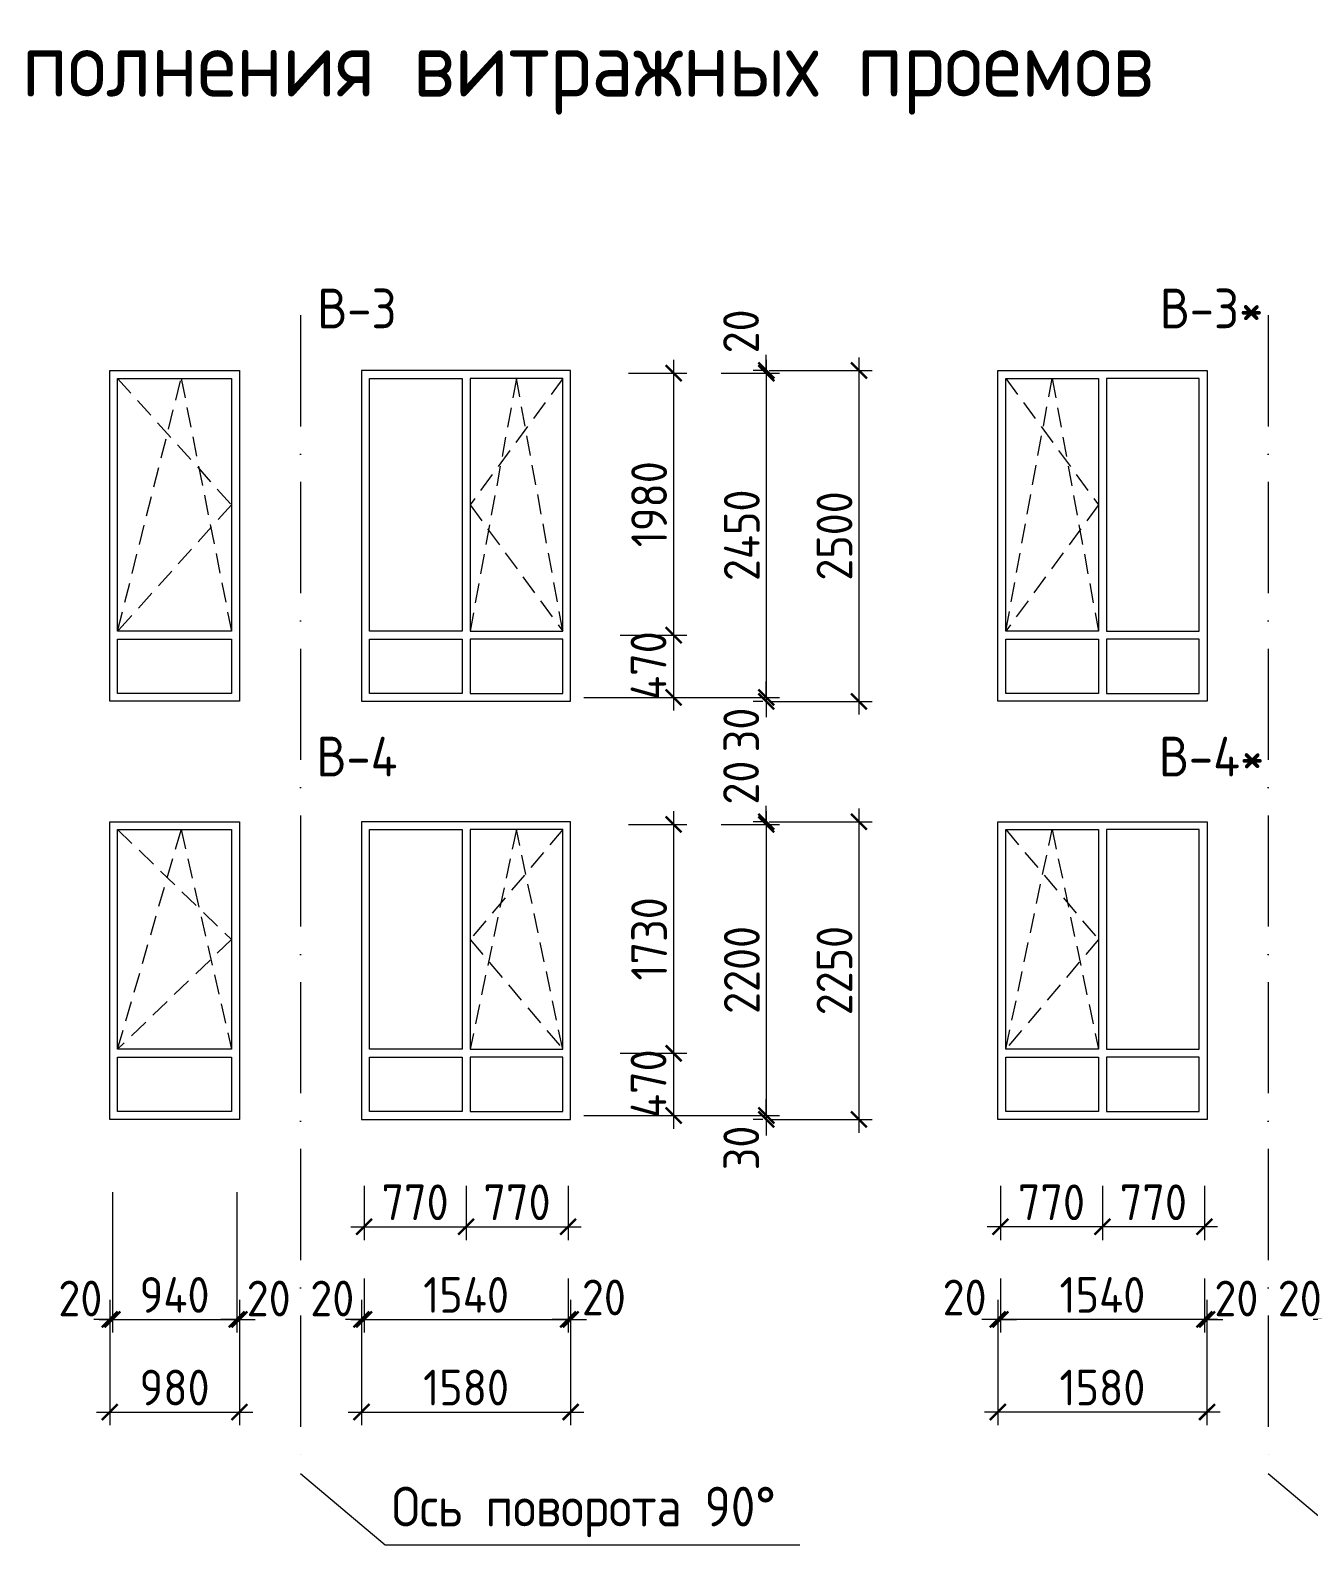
# Model space of a CAD drawing. Header units: millimetres. Extents: x 854812 to 1164625, y 589925 to 823301.
# Drawn here: x 1105611 to 1115268, y 589925 to 601371 of the extents above; entities that cross this region are included whole.
import ezdxf
from ezdxf.enums import TextEntityAlignment as Align

# ---------------------------------------------------------------- set-up
doc = ezdxf.new("R2010")
doc.units = ezdxf.units.MM
for name, pattern in [('ACAD_ISO10W100', [18, 12, -3, 0, -3]), ('JIS_08_15', [17.25, 15, -0.75, 0.75, -0.75]), ('НЕВИДИМАЯX2', [0.75, 0.5, -0.25])]:
    doc.linetypes.add(name, pattern=pattern)
doc.layers.get('Defpoints').update_dxf_attribs({"color": 40})
for name, color, linetype, lineweight in [('АР_Марка_двери', 13, 'Continuous', 9), ('окна', 132, 'Continuous', 18), ('оси', 50, 'JIS_08_15', 9), ('размеры', 215, 'Continuous', 13), ('текст', 7, 'Continuous', 13), ('УКАЗАТЕЛЬ', 6, 'Continuous', 13)]:
    doc.layers.add(name, color=color, linetype=linetype, lineweight=lineweight)
doc.styles.add('GOST 2.304', font='isocpeur.ttf', dxfattribs={"width": 0.9})
doc.dimstyles.new('1', dxfattribs={"dimscale": 100, "dimtxt": 2.7, "dimasz": 1.2, "dimexe": 1, "dimexo": 1, "dimgap": 0.5, "dimtad": 1, "dimdec": 0, "dimzin": 0, "dimdsep": 46, "dimtxsty": 'GOST 2.304', "dimblk": 'ARCHTICK', "dimcen": 0.09, "dimdle": 1, "dimclrd": 256, "dimclre": 256, "dimclrt": 7, "dimadec": 0, "dimazin": 0, "dimtfac": 1, "dimtdec": 0, "dimtmove": 1, "dimatfit": 3, "dimldrblk": 'ARCHTICK', "dimfxl": 100, "dimtolj": 1, "dimtzin": 0, "dimlwd": 5, "dimlwe": 5, "dimarcsym": 1})

# ---------------------------------------------------------------- blocks, each defined once
blk = doc.blocks.new('_ArchTick')
at = {"color": 0, "linetype": 'ByBlock', "const_width": 0.15}
blk.add_lwpolyline([(-0.5, -0.5), (0.5, 0.5)], dxfattribs=at)
blk = doc.blocks.new('*D848')
at = {"layer": 'Defpoints', "color": 0, "ltscale": 0.1}
for p in [(1110731, 598779), (1110393, 596329), (1111171, 596329)]:
    blk.add_point(p, dxfattribs=at)
at = {"layer": 'размеры', "lineweight": 5, "ltscale": 0.1}
for p, q in [((1111171, 598879), (1111171, 596229)), ((1110831, 598779), (1111271, 598779)), ((1110493, 596329), (1111271, 596329))]:
    blk.add_line(p, q, dxfattribs=at)
at = {"layer": 'размеры', "lineweight": 5, "ltscale": 0.1, "xscale": 120, "yscale": 120, "zscale": 120}
for p, rotation in [((1111171, 598779), 90), ((1111171, 596329), 270)]:
    blk.add_blockref('_ArchTick', p, dxfattribs=dict(at, rotation=rotation))
at = {"layer": 'размеры', "color": 7, "ltscale": 0.1, "insert": (1110986, 597554), "char_height": 270, "attachment_point": 5, "rotation": 90, "style": 'GOST 2.304'}
blk.add_mtext('\\A1;2450', dxfattribs=at)
blk = doc.blocks.new('*D849')
at = {"layer": 'Defpoints', "color": 0, "ltscale": 0.1}
for p in [(1111093, 598799), (1111093, 596299), (1111871, 596299)]:
    blk.add_point(p, dxfattribs=at)
at = {"layer": 'размеры', "lineweight": 5, "ltscale": 0.1}
for p, q in [((1111871, 598899), (1111871, 596199)), ((1111193, 598799), (1111971, 598799)), ((1111193, 596299), (1111971, 596299))]:
    blk.add_line(p, q, dxfattribs=at)
at = {"layer": 'размеры', "lineweight": 5, "ltscale": 0.1, "xscale": 120, "yscale": 120, "zscale": 120}
for p, rotation in [((1111871, 598799), 90), ((1111871, 596299), 270)]:
    blk.add_blockref('_ArchTick', p, dxfattribs=dict(at, rotation=rotation))
at = {"layer": 'размеры', "color": 7, "ltscale": 0.1, "insert": (1111686, 597549), "char_height": 270, "attachment_point": 5, "rotation": 90, "style": 'GOST 2.304'}
blk.add_mtext('\\A1;2500', dxfattribs=at)
blk = doc.blocks.new('*D850')
at = {"layer": 'Defpoints', "color": 0, "ltscale": 0.1}
for p in [(1111116, 598779), (1111171, 598799), (1111245, 598799)]:
    blk.add_point(p, dxfattribs=at)
at = {"layer": 'размеры', "lineweight": 5, "ltscale": 0.1}
for p, q in [((1111171, 598799), (1111171, 598919)), ((1111145, 598799), (1111071, 598799)), ((1111171, 598779), (1111171, 598799)), ((1111171, 598779), (1111171, 598659)), ((1111216, 598779), (1111271, 598779))]:
    blk.add_line(p, q, dxfattribs=at)
at = {"layer": 'размеры', "lineweight": 5, "ltscale": 0.1, "xscale": 120, "yscale": 120, "zscale": 120}
for p, rotation in [((1111171, 598799), 270), ((1111171, 598779), 90)]:
    blk.add_blockref('_ArchTick', p, dxfattribs=dict(at, rotation=rotation))
at = {"layer": 'размеры', "color": 7, "ltscale": 0.1, "insert": (1110980, 599095), "char_height": 270, "attachment_point": 5, "rotation": 90, "style": 'GOST 2.304'}
blk.add_mtext('\\A1;20', dxfattribs=at)
blk = doc.blocks.new('*D851')
at = {"layer": 'Defpoints', "color": 0, "ltscale": 0.1}
for p in [(1111116, 596329), (1111171, 596299), (1111245, 596299)]:
    blk.add_point(p, dxfattribs=at)
at = {"layer": 'размеры', "lineweight": 5, "ltscale": 0.1}
for p, q in [((1111171, 596329), (1111171, 596449)), ((1111171, 596329), (1111171, 596299)), ((1111216, 596329), (1111271, 596329)), ((1111145, 596299), (1111071, 596299)), ((1111171, 596299), (1111171, 596179))]:
    blk.add_line(p, q, dxfattribs=at)
at = {"layer": 'размеры', "lineweight": 5, "ltscale": 0.1, "xscale": 120, "yscale": 120, "zscale": 120}
for p, rotation in [((1111171, 596329), 270), ((1111171, 596299), 90)]:
    blk.add_blockref('_ArchTick', p, dxfattribs=dict(at, rotation=rotation))
at = {"layer": 'размеры', "color": 7, "ltscale": 0.1, "insert": (1110982, 596083), "char_height": 270, "attachment_point": 5, "rotation": 90, "style": 'GOST 2.304'}
blk.add_mtext('\\A1;30', dxfattribs=at)
blk = doc.blocks.new('*D852')
at = {"layer": 'Defpoints', "color": 0, "ltscale": 0.1}
for p in [(1110031, 598779), (1109966, 596799), (1110471, 596799)]:
    blk.add_point(p, dxfattribs=at)
at = {"layer": 'размеры', "lineweight": 5, "ltscale": 0.1}
for p, q in [((1110471, 598879), (1110471, 596699)), ((1110131, 598779), (1110571, 598779)), ((1110066, 596799), (1110571, 596799))]:
    blk.add_line(p, q, dxfattribs=at)
at = {"layer": 'размеры', "lineweight": 5, "ltscale": 0.1, "xscale": 120, "yscale": 120, "zscale": 120}
for p, rotation in [((1110471, 598779), 90), ((1110471, 596799), 270)]:
    blk.add_blockref('_ArchTick', p, dxfattribs=dict(at, rotation=rotation))
at = {"layer": 'размеры', "color": 7, "ltscale": 0.1, "insert": (1110286, 597789), "char_height": 270, "attachment_point": 5, "rotation": 90, "style": 'GOST 2.304'}
blk.add_mtext('\\A1;1980', dxfattribs=at)
blk = doc.blocks.new('*D853')
at = {"layer": 'Defpoints', "color": 0, "ltscale": 0.1}
for p in [(1110031, 596799), (1109693, 596329), (1110471, 596329)]:
    blk.add_point(p, dxfattribs=at)
at = {"layer": 'размеры', "lineweight": 5, "ltscale": 0.1}
for p, q in [((1110471, 596899), (1110471, 596229)), ((1110131, 596799), (1110571, 596799)), ((1109793, 596329), (1110571, 596329))]:
    blk.add_line(p, q, dxfattribs=at)
at = {"layer": 'размеры', "lineweight": 5, "ltscale": 0.1, "xscale": 120, "yscale": 120, "zscale": 120}
for p, rotation in [((1110471, 596799), 90), ((1110471, 596329), 270)]:
    blk.add_blockref('_ArchTick', p, dxfattribs=dict(at, rotation=rotation))
at = {"layer": 'размеры', "color": 7, "ltscale": 0.1, "insert": (1110281, 596569), "char_height": 270, "attachment_point": 5, "rotation": 90, "style": 'GOST 2.304'}
blk.add_mtext('\\A1;470', dxfattribs=at)
blk = doc.blocks.new('*D854')
at = {"layer": 'Defpoints', "color": 0, "ltscale": 0.1}
for p in [(1110731, 595369), (1110393, 593169), (1111171, 593169)]:
    blk.add_point(p, dxfattribs=at)
at = {"layer": 'размеры', "lineweight": 5, "ltscale": 0.1}
for p, q in [((1111171, 595469), (1111171, 593069)), ((1110831, 595369), (1111271, 595369)), ((1110493, 593169), (1111271, 593169))]:
    blk.add_line(p, q, dxfattribs=at)
at = {"layer": 'размеры', "lineweight": 5, "ltscale": 0.1, "xscale": 120, "yscale": 120, "zscale": 120}
for p, rotation in [((1111171, 595369), 90), ((1111171, 593169), 270)]:
    blk.add_blockref('_ArchTick', p, dxfattribs=dict(at, rotation=rotation))
at = {"layer": 'размеры', "color": 7, "ltscale": 0.1, "insert": (1110986, 594269), "char_height": 270, "attachment_point": 5, "rotation": 90, "style": 'GOST 2.304'}
blk.add_mtext('\\A1;2200', dxfattribs=at)
blk = doc.blocks.new('*D855')
at = {"layer": 'Defpoints', "color": 0, "ltscale": 0.1}
for p in [(1111093, 595389), (1111093, 593139), (1111871, 593139)]:
    blk.add_point(p, dxfattribs=at)
at = {"layer": 'размеры', "lineweight": 5, "ltscale": 0.1}
for p, q in [((1111871, 595489), (1111871, 593039)), ((1111193, 595389), (1111971, 595389)), ((1111193, 593139), (1111971, 593139))]:
    blk.add_line(p, q, dxfattribs=at)
at = {"layer": 'размеры', "lineweight": 5, "ltscale": 0.1, "xscale": 120, "yscale": 120, "zscale": 120}
for p, rotation in [((1111871, 595389), 90), ((1111871, 593139), 270)]:
    blk.add_blockref('_ArchTick', p, dxfattribs=dict(at, rotation=rotation))
at = {"layer": 'размеры', "color": 7, "ltscale": 0.1, "insert": (1111686, 594264), "char_height": 270, "attachment_point": 5, "rotation": 90, "style": 'GOST 2.304'}
blk.add_mtext('\\A1;2250', dxfattribs=at)
blk = doc.blocks.new('*D856')
at = {"layer": 'Defpoints', "color": 0, "ltscale": 0.1}
for p in [(1111116, 595369), (1111171, 595389), (1111245, 595389)]:
    blk.add_point(p, dxfattribs=at)
at = {"layer": 'размеры', "lineweight": 5, "ltscale": 0.1}
for p, q in [((1111171, 595389), (1111171, 595509)), ((1111145, 595389), (1111071, 595389)), ((1111171, 595369), (1111171, 595389)), ((1111171, 595369), (1111171, 595249)), ((1111216, 595369), (1111271, 595369))]:
    blk.add_line(p, q, dxfattribs=at)
at = {"layer": 'размеры', "lineweight": 5, "ltscale": 0.1, "xscale": 120, "yscale": 120, "zscale": 120}
for p, rotation in [((1111171, 595389), 270), ((1111171, 595369), 90)]:
    blk.add_blockref('_ArchTick', p, dxfattribs=dict(at, rotation=rotation))
at = {"layer": 'размеры', "color": 7, "ltscale": 0.1, "insert": (1110980, 595685), "char_height": 270, "attachment_point": 5, "rotation": 90, "style": 'GOST 2.304'}
blk.add_mtext('\\A1;20', dxfattribs=at)
blk = doc.blocks.new('*D857')
at = {"layer": 'Defpoints', "color": 0, "ltscale": 0.1}
for p in [(1111116, 593169), (1111171, 593139), (1111245, 593139)]:
    blk.add_point(p, dxfattribs=at)
at = {"layer": 'размеры', "lineweight": 5, "ltscale": 0.1}
for p, q in [((1111171, 593169), (1111171, 593289)), ((1111145, 593139), (1111071, 593139)), ((1111171, 593169), (1111171, 593139)), ((1111171, 593139), (1111171, 593019)), ((1111216, 593169), (1111271, 593169))]:
    blk.add_line(p, q, dxfattribs=at)
at = {"layer": 'размеры', "lineweight": 5, "ltscale": 0.1, "xscale": 120, "yscale": 120, "zscale": 120}
for p, rotation in [((1111171, 593169), 270), ((1111171, 593139), 90)]:
    blk.add_blockref('_ArchTick', p, dxfattribs=dict(at, rotation=rotation))
at = {"layer": 'размеры', "color": 7, "ltscale": 0.1, "insert": (1110982, 592924), "char_height": 270, "attachment_point": 5, "rotation": 90, "style": 'GOST 2.304'}
blk.add_mtext('\\A1;30', dxfattribs=at)
blk = doc.blocks.new('*D858')
at = {"layer": 'Defpoints', "color": 0, "ltscale": 0.1}
for p in [(1110031, 595369), (1109966, 593639), (1110471, 593639)]:
    blk.add_point(p, dxfattribs=at)
at = {"layer": 'размеры', "lineweight": 5, "ltscale": 0.1}
for p, q in [((1110471, 595469), (1110471, 593539)), ((1110131, 595369), (1110571, 595369)), ((1110066, 593639), (1110571, 593639))]:
    blk.add_line(p, q, dxfattribs=at)
at = {"layer": 'размеры', "lineweight": 5, "ltscale": 0.1, "xscale": 120, "yscale": 120, "zscale": 120}
for p, rotation in [((1110471, 595369), 90), ((1110471, 593639), 270)]:
    blk.add_blockref('_ArchTick', p, dxfattribs=dict(at, rotation=rotation))
at = {"layer": 'размеры', "color": 7, "ltscale": 0.1, "insert": (1110286, 594504), "char_height": 270, "attachment_point": 5, "rotation": 90, "style": 'GOST 2.304'}
blk.add_mtext('\\A1;1730', dxfattribs=at)
blk = doc.blocks.new('*D859')
at = {"layer": 'Defpoints', "color": 0, "ltscale": 0.1}
for p in [(1110031, 593639), (1109693, 593169), (1110471, 593169)]:
    blk.add_point(p, dxfattribs=at)
at = {"layer": 'размеры', "lineweight": 5, "ltscale": 0.1}
for p, q in [((1110471, 593739), (1110471, 593069)), ((1110131, 593639), (1110571, 593639)), ((1109793, 593169), (1110571, 593169))]:
    blk.add_line(p, q, dxfattribs=at)
at = {"layer": 'размеры', "lineweight": 5, "ltscale": 0.1, "xscale": 120, "yscale": 120, "zscale": 120}
for p, rotation in [((1110471, 593639), 90), ((1110471, 593169), 270)]:
    blk.add_blockref('_ArchTick', p, dxfattribs=dict(at, rotation=rotation))
at = {"layer": 'размеры', "color": 7, "ltscale": 0.1, "insert": (1110281, 593409), "char_height": 270, "attachment_point": 5, "rotation": 90, "style": 'GOST 2.304'}
blk.add_mtext('\\A1;470', dxfattribs=at)
blk = doc.blocks.new('*D860')
at = {"layer": 'Defpoints', "color": 0, "ltscale": 0.1}
for p in [(1108133, 592037), (1109673, 592037), (1109673, 591628)]:
    blk.add_point(p, dxfattribs=at)
at = {"layer": 'размеры', "lineweight": 5, "ltscale": 0.1}
for p, q in [((1108133, 591937), (1108133, 591528)), ((1109673, 591937), (1109673, 591528)), ((1108033, 591628), (1109773, 591628))]:
    blk.add_line(p, q, dxfattribs=at)
at = {"layer": 'размеры', "lineweight": 5, "ltscale": 0.1, "xscale": 120, "yscale": 120, "zscale": 120, "rotation": 180}
blk.add_blockref('_ArchTick', (1108133, 591628), dxfattribs=at)
at = {"layer": 'размеры', "lineweight": 5, "ltscale": 0.1, "xscale": 120, "yscale": 120, "zscale": 120}
blk.add_blockref('_ArchTick', (1109673, 591628), dxfattribs=at)
at = {"layer": 'размеры', "color": 7, "ltscale": 0.1, "insert": (1108903, 591813), "char_height": 270, "attachment_point": 5, "style": 'GOST 2.304'}
blk.add_mtext('\\A1;1540', dxfattribs=at)
blk = doc.blocks.new('*D861')
at = {"layer": 'Defpoints', "color": 0, "ltscale": 0.1}
for p in [(1108113, 591843), (1109693, 591843), (1109693, 590928)]:
    blk.add_point(p, dxfattribs=at)
at = {"layer": 'размеры', "lineweight": 5, "ltscale": 0.1}
for p, q in [((1108113, 591743), (1108113, 590828)), ((1109693, 591743), (1109693, 590828)), ((1108013, 590928), (1109793, 590928))]:
    blk.add_line(p, q, dxfattribs=at)
at = {"layer": 'размеры', "lineweight": 5, "ltscale": 0.1, "xscale": 120, "yscale": 120, "zscale": 120, "rotation": 180}
blk.add_blockref('_ArchTick', (1108113, 590928), dxfattribs=at)
at = {"layer": 'размеры', "lineweight": 5, "ltscale": 0.1, "xscale": 120, "yscale": 120, "zscale": 120}
blk.add_blockref('_ArchTick', (1109693, 590928), dxfattribs=at)
at = {"layer": 'размеры', "color": 7, "ltscale": 0.1, "insert": (1108903, 591113), "char_height": 270, "attachment_point": 5, "style": 'GOST 2.304'}
blk.add_mtext('\\A1;1580', dxfattribs=at)
blk = doc.blocks.new('*D862')
at = {"layer": 'Defpoints', "color": 0, "ltscale": 0.1}
for p in [(1108113, 591875), (1108133, 591875), (1108133, 591628)]:
    blk.add_point(p, dxfattribs=at)
at = {"layer": 'размеры', "lineweight": 5, "ltscale": 0.1}
for p, q in [((1108113, 591775), (1108113, 591528)), ((1108133, 591775), (1108133, 591528)), ((1108113, 591628), (1107993, 591628)), ((1108113, 591628), (1108133, 591628)), ((1108133, 591628), (1108253, 591628))]:
    blk.add_line(p, q, dxfattribs=at)
at = {"layer": 'размеры', "lineweight": 5, "ltscale": 0.1, "xscale": 120, "yscale": 120, "zscale": 120}
blk.add_blockref('_ArchTick', (1108113, 591628), dxfattribs=at)
at = {"layer": 'размеры', "lineweight": 5, "ltscale": 0.1, "xscale": 120, "yscale": 120, "zscale": 120, "rotation": 180}
blk.add_blockref('_ArchTick', (1108133, 591628), dxfattribs=at)
at = {"layer": 'размеры', "color": 7, "ltscale": 0.1, "insert": (1107892, 591786), "char_height": 270, "attachment_point": 5, "style": 'GOST 2.304'}
blk.add_mtext('\\A1;20', dxfattribs=at)
blk = doc.blocks.new('*D863')
at = {"layer": 'Defpoints', "color": 0, "ltscale": 0.1}
for p in [(1109673, 591875), (1109693, 591875), (1109673, 591628)]:
    blk.add_point(p, dxfattribs=at)
at = {"layer": 'размеры', "lineweight": 5, "ltscale": 0.1}
for p, q in [((1109673, 591775), (1109673, 591528)), ((1109693, 591775), (1109693, 591528)), ((1109673, 591628), (1109553, 591628)), ((1109693, 591628), (1109673, 591628)), ((1109693, 591628), (1109813, 591628))]:
    blk.add_line(p, q, dxfattribs=at)
at = {"layer": 'размеры', "lineweight": 5, "ltscale": 0.1, "xscale": 120, "yscale": 120, "zscale": 120}
blk.add_blockref('_ArchTick', (1109673, 591628), dxfattribs=at)
at = {"layer": 'размеры', "lineweight": 5, "ltscale": 0.1, "xscale": 120, "yscale": 120, "zscale": 120, "rotation": 180}
blk.add_blockref('_ArchTick', (1109693, 591628), dxfattribs=at)
at = {"layer": 'размеры', "color": 7, "ltscale": 0.1, "insert": (1109944, 591794), "char_height": 270, "attachment_point": 5, "style": 'GOST 2.304'}
blk.add_mtext('\\A1;20', dxfattribs=at)
blk = doc.blocks.new('*D864')
at = {"layer": 'Defpoints', "color": 0, "ltscale": 0.1}
for p in [(1108133, 592737), (1108903, 592737), (1108903, 592328)]:
    blk.add_point(p, dxfattribs=at)
at = {"layer": 'размеры', "lineweight": 5, "ltscale": 0.1}
for p, q in [((1108133, 592637), (1108133, 592228)), ((1108903, 592637), (1108903, 592228)), ((1108033, 592328), (1109003, 592328))]:
    blk.add_line(p, q, dxfattribs=at)
at = {"layer": 'размеры', "lineweight": 5, "ltscale": 0.1, "xscale": 120, "yscale": 120, "zscale": 120, "rotation": 180}
blk.add_blockref('_ArchTick', (1108133, 592328), dxfattribs=at)
at = {"layer": 'размеры', "lineweight": 5, "ltscale": 0.1, "xscale": 120, "yscale": 120, "zscale": 120}
blk.add_blockref('_ArchTick', (1108903, 592328), dxfattribs=at)
at = {"layer": 'размеры', "color": 7, "ltscale": 0.1, "insert": (1108518, 592513), "char_height": 270, "attachment_point": 5, "style": 'GOST 2.304'}
blk.add_mtext('\\A1;770', dxfattribs=at)
blk = doc.blocks.new('*D865')
at = {"layer": 'Defpoints', "color": 0, "ltscale": 0.1}
for p in [(1108903, 592737), (1109673, 592737), (1109673, 592328)]:
    blk.add_point(p, dxfattribs=at)
at = {"layer": 'размеры', "lineweight": 5, "ltscale": 0.1}
for p, q in [((1108903, 592637), (1108903, 592228)), ((1109673, 592637), (1109673, 592228)), ((1108803, 592328), (1109773, 592328))]:
    blk.add_line(p, q, dxfattribs=at)
at = {"layer": 'размеры', "lineweight": 5, "ltscale": 0.1, "xscale": 120, "yscale": 120, "zscale": 120, "rotation": 180}
blk.add_blockref('_ArchTick', (1108903, 592328), dxfattribs=at)
at = {"layer": 'размеры', "lineweight": 5, "ltscale": 0.1, "xscale": 120, "yscale": 120, "zscale": 120}
blk.add_blockref('_ArchTick', (1109673, 592328), dxfattribs=at)
at = {"layer": 'размеры', "color": 7, "ltscale": 0.1, "insert": (1109288, 592513), "char_height": 270, "attachment_point": 5, "style": 'GOST 2.304'}
blk.add_mtext('\\A1;770', dxfattribs=at)
blk = doc.blocks.new('*D866')
at = {"layer": 'Defpoints', "color": 0, "ltscale": 0.1}
for p in [(1106231, 592689, 0), (1107171, 592689, 0), (1107171, 591628)]:
    blk.add_point(p, dxfattribs=at)
at = {"layer": 'размеры', "lineweight": 5, "ltscale": 0.1}
for p, q in [((1106231, 592589), (1106231, 591528)), ((1107171, 592589), (1107171, 591528)), ((1106131, 591628), (1107271, 591628))]:
    blk.add_line(p, q, dxfattribs=at)
at = {"layer": 'размеры', "lineweight": 5, "ltscale": 0.1, "xscale": 120, "yscale": 120, "zscale": 120, "rotation": 180}
blk.add_blockref('_ArchTick', (1106231, 591628), dxfattribs=at)
at = {"layer": 'размеры', "lineweight": 5, "ltscale": 0.1, "xscale": 120, "yscale": 120, "zscale": 120}
blk.add_blockref('_ArchTick', (1107171, 591628), dxfattribs=at)
at = {"layer": 'размеры', "color": 7, "ltscale": 0.1, "insert": (1106701, 591813), "char_height": 270, "attachment_point": 5, "style": 'GOST 2.304'}
blk.add_mtext('\\A1;940', dxfattribs=at)
blk = doc.blocks.new('*D867')
at = {"layer": 'Defpoints', "color": 0, "ltscale": 0.1}
for p in [(1106211, 591739, 0), (1107191, 591739, 0), (1107191, 590928)]:
    blk.add_point(p, dxfattribs=at)
at = {"layer": 'размеры', "lineweight": 5, "ltscale": 0.1}
for p, q in [((1106211, 591639), (1106211, 590828)), ((1107191, 591639), (1107191, 590828)), ((1106111, 590928), (1107291, 590928))]:
    blk.add_line(p, q, dxfattribs=at)
at = {"layer": 'размеры', "lineweight": 5, "ltscale": 0.1, "xscale": 120, "yscale": 120, "zscale": 120, "rotation": 180}
blk.add_blockref('_ArchTick', (1106211, 590928), dxfattribs=at)
at = {"layer": 'размеры', "lineweight": 5, "ltscale": 0.1, "xscale": 120, "yscale": 120, "zscale": 120}
blk.add_blockref('_ArchTick', (1107191, 590928), dxfattribs=at)
at = {"layer": 'размеры', "color": 7, "ltscale": 0.1, "insert": (1106701, 591113), "char_height": 270, "attachment_point": 5, "style": 'GOST 2.304'}
blk.add_mtext('\\A1;980', dxfattribs=at)
blk = doc.blocks.new('*D868')
at = {"layer": 'Defpoints', "color": 0, "ltscale": 0.1}
for p in [(1106211, 591875), (1106231, 591875), (1106231, 591628)]:
    blk.add_point(p, dxfattribs=at)
at = {"layer": 'размеры', "lineweight": 5, "ltscale": 0.1}
for p, q in [((1106211, 591775), (1106211, 591528)), ((1106231, 591775), (1106231, 591528)), ((1106211, 591628), (1106091, 591628)), ((1106211, 591628), (1106231, 591628)), ((1106231, 591628), (1106351, 591628))]:
    blk.add_line(p, q, dxfattribs=at)
at = {"layer": 'размеры', "lineweight": 5, "ltscale": 0.1, "xscale": 120, "yscale": 120, "zscale": 120}
blk.add_blockref('_ArchTick', (1106211, 591628), dxfattribs=at)
at = {"layer": 'размеры', "lineweight": 5, "ltscale": 0.1, "xscale": 120, "yscale": 120, "zscale": 120, "rotation": 180}
blk.add_blockref('_ArchTick', (1106231, 591628), dxfattribs=at)
at = {"layer": 'размеры', "color": 7, "ltscale": 0.1, "insert": (1105989, 591786), "char_height": 270, "attachment_point": 5, "style": 'GOST 2.304'}
blk.add_mtext('\\A1;20', dxfattribs=at)
blk = doc.blocks.new('*D869')
at = {"layer": 'Defpoints', "color": 0, "ltscale": 0.1}
for p in [(1107171, 591875), (1107191, 591875), (1107171, 591628)]:
    blk.add_point(p, dxfattribs=at)
at = {"layer": 'размеры', "lineweight": 5, "ltscale": 0.1}
for p, q in [((1107171, 591775), (1107171, 591528)), ((1107191, 591775), (1107191, 591528)), ((1107171, 591628), (1107051, 591628)), ((1107191, 591628), (1107171, 591628)), ((1107191, 591628), (1107311, 591628))]:
    blk.add_line(p, q, dxfattribs=at)
at = {"layer": 'размеры', "lineweight": 5, "ltscale": 0.1, "xscale": 120, "yscale": 120, "zscale": 120}
blk.add_blockref('_ArchTick', (1107171, 591628), dxfattribs=at)
at = {"layer": 'размеры', "lineweight": 5, "ltscale": 0.1, "xscale": 120, "yscale": 120, "zscale": 120, "rotation": 180}
blk.add_blockref('_ArchTick', (1107191, 591628), dxfattribs=at)
at = {"layer": 'размеры', "color": 7, "ltscale": 0.1, "insert": (1107412, 591786), "char_height": 270, "attachment_point": 5, "style": 'GOST 2.304'}
blk.add_mtext('\\A1;20', dxfattribs=at)
blk = doc.blocks.new('*D870')
at = {"layer": 'Defpoints', "color": 0, "ltscale": 0.1}
for p in [(1112940, 592037), (1114480, 592037), (1112940, 591628)]:
    blk.add_point(p, dxfattribs=at)
at = {"layer": 'размеры', "lineweight": 5, "ltscale": 0.1}
for p, q in [((1112940, 591937), (1112940, 591528)), ((1114480, 591937), (1114480, 591528)), ((1114580, 591628), (1112840, 591628))]:
    blk.add_line(p, q, dxfattribs=at)
at = {"layer": 'размеры', "lineweight": 5, "ltscale": 0.1, "xscale": 120, "yscale": 120, "zscale": 120, "rotation": 180}
blk.add_blockref('_ArchTick', (1112940, 591628), dxfattribs=at)
at = {"layer": 'размеры', "lineweight": 5, "ltscale": 0.1, "xscale": 120, "yscale": 120, "zscale": 120}
blk.add_blockref('_ArchTick', (1114480, 591628), dxfattribs=at)
at = {"layer": 'размеры', "color": 7, "ltscale": 0.1, "insert": (1113710, 591813), "char_height": 270, "attachment_point": 5, "style": 'GOST 2.304'}
blk.add_mtext('\\A1;1540', dxfattribs=at)
blk = doc.blocks.new('*D871')
at = {"layer": 'Defpoints', "color": 0, "ltscale": 0.1}
for p in [(1112920, 591843), (1114500, 591843), (1112920, 590928)]:
    blk.add_point(p, dxfattribs=at)
at = {"layer": 'размеры', "lineweight": 5, "ltscale": 0.1}
for p, q in [((1112920, 591743), (1112920, 590828)), ((1114500, 591743), (1114500, 590828)), ((1114600, 590928), (1112820, 590928))]:
    blk.add_line(p, q, dxfattribs=at)
at = {"layer": 'размеры', "lineweight": 5, "ltscale": 0.1, "xscale": 120, "yscale": 120, "zscale": 120, "rotation": 180}
blk.add_blockref('_ArchTick', (1112920, 590928), dxfattribs=at)
at = {"layer": 'размеры', "lineweight": 5, "ltscale": 0.1, "xscale": 120, "yscale": 120, "zscale": 120}
blk.add_blockref('_ArchTick', (1114500, 590928), dxfattribs=at)
at = {"layer": 'размеры', "color": 7, "ltscale": 0.1, "insert": (1113710, 591113), "char_height": 270, "attachment_point": 5, "style": 'GOST 2.304'}
blk.add_mtext('\\A1;1580', dxfattribs=at)
blk = doc.blocks.new('*D872')
at = {"layer": 'Defpoints', "color": 0, "ltscale": 0.1}
for p in [(1114480, 591875), (1114500, 591875), (1114480, 591628)]:
    blk.add_point(p, dxfattribs=at)
at = {"layer": 'размеры', "lineweight": 5, "ltscale": 0.1}
for p, q in [((1114480, 591775), (1114480, 591528)), ((1114500, 591775), (1114500, 591528)), ((1114480, 591628), (1114360, 591628)), ((1114500, 591628), (1114480, 591628)), ((1114500, 591628), (1114620, 591628))]:
    blk.add_line(p, q, dxfattribs=at)
at = {"layer": 'размеры', "lineweight": 5, "ltscale": 0.1, "xscale": 120, "yscale": 120, "zscale": 120}
blk.add_blockref('_ArchTick', (1114480, 591628), dxfattribs=at)
at = {"layer": 'размеры', "lineweight": 5, "ltscale": 0.1, "xscale": 120, "yscale": 120, "zscale": 120, "rotation": 180}
blk.add_blockref('_ArchTick', (1114500, 591628), dxfattribs=at)
at = {"layer": 'размеры', "color": 7, "ltscale": 0.1, "insert": (1114722, 591786), "char_height": 270, "attachment_point": 5, "style": 'GOST 2.304'}
blk.add_mtext('\\A1;20', dxfattribs=at)
blk = doc.blocks.new('*D873')
at = {"layer": 'Defpoints', "color": 0, "ltscale": 0.1}
for p in [(1112920, 591875), (1112940, 591875), (1112940, 591628)]:
    blk.add_point(p, dxfattribs=at)
at = {"layer": 'размеры', "lineweight": 5, "ltscale": 0.1}
for p, q in [((1112920, 591775), (1112920, 591528)), ((1112940, 591775), (1112940, 591528)), ((1112920, 591628), (1112800, 591628)), ((1112920, 591628), (1112940, 591628)), ((1112940, 591628), (1113060, 591628))]:
    blk.add_line(p, q, dxfattribs=at)
at = {"layer": 'размеры', "lineweight": 5, "ltscale": 0.1, "xscale": 120, "yscale": 120, "zscale": 120}
blk.add_blockref('_ArchTick', (1112920, 591628), dxfattribs=at)
at = {"layer": 'размеры', "lineweight": 5, "ltscale": 0.1, "xscale": 120, "yscale": 120, "zscale": 120, "rotation": 180}
blk.add_blockref('_ArchTick', (1112940, 591628), dxfattribs=at)
at = {"layer": 'размеры', "color": 7, "ltscale": 0.1, "insert": (1112669, 591794), "char_height": 270, "attachment_point": 5, "style": 'GOST 2.304'}
blk.add_mtext('\\A1;20', dxfattribs=at)
blk = doc.blocks.new('*D874')
at = {"layer": 'Defpoints', "color": 0, "ltscale": 0.1}
for p in [(1113710, 592737), (1114480, 592737), (1113710, 592328)]:
    blk.add_point(p, dxfattribs=at)
at = {"layer": 'размеры', "lineweight": 5, "ltscale": 0.1}
for p, q in [((1113710, 592637), (1113710, 592228)), ((1114480, 592637), (1114480, 592228)), ((1114580, 592328), (1113610, 592328))]:
    blk.add_line(p, q, dxfattribs=at)
at = {"layer": 'размеры', "lineweight": 5, "ltscale": 0.1, "xscale": 120, "yscale": 120, "zscale": 120, "rotation": 180}
blk.add_blockref('_ArchTick', (1113710, 592328), dxfattribs=at)
at = {"layer": 'размеры', "lineweight": 5, "ltscale": 0.1, "xscale": 120, "yscale": 120, "zscale": 120}
blk.add_blockref('_ArchTick', (1114480, 592328), dxfattribs=at)
at = {"layer": 'размеры', "color": 7, "ltscale": 0.1, "insert": (1114095, 592513), "char_height": 270, "attachment_point": 5, "style": 'GOST 2.304'}
blk.add_mtext('\\A1;770', dxfattribs=at)
blk = doc.blocks.new('*D875')
at = {"layer": 'Defpoints', "color": 0, "ltscale": 0.1}
for p in [(1112940, 592737), (1113710, 592737), (1112940, 592328)]:
    blk.add_point(p, dxfattribs=at)
at = {"layer": 'размеры', "lineweight": 5, "ltscale": 0.1}
for p, q in [((1112940, 592637), (1112940, 592228)), ((1113710, 592637), (1113710, 592228)), ((1113810, 592328), (1112840, 592328))]:
    blk.add_line(p, q, dxfattribs=at)
at = {"layer": 'размеры', "lineweight": 5, "ltscale": 0.1, "xscale": 120, "yscale": 120, "zscale": 120, "rotation": 180}
blk.add_blockref('_ArchTick', (1112940, 592328), dxfattribs=at)
at = {"layer": 'размеры', "lineweight": 5, "ltscale": 0.1, "xscale": 120, "yscale": 120, "zscale": 120}
blk.add_blockref('_ArchTick', (1113710, 592328), dxfattribs=at)
at = {"layer": 'размеры', "color": 7, "ltscale": 0.1, "insert": (1113325, 592513), "char_height": 270, "attachment_point": 5, "style": 'GOST 2.304'}
blk.add_mtext('\\A1;770', dxfattribs=at)
blk = doc.blocks.new('*D879')
at = {"layer": 'Defpoints', "color": 0, "ltscale": 0.1}
for p in [(1115423, 591875), (1115443, 591875), (1115443, 591628)]:
    blk.add_point(p, dxfattribs=at)
at = {"layer": 'размеры', "lineweight": 5, "ltscale": 0.1}
for p, q in [((1115423, 591775), (1115423, 591528)), ((1115443, 591775), (1115443, 591528)), ((1115423, 591628), (1115303, 591628)), ((1115423, 591628), (1115443, 591628)), ((1115443, 591628), (1115563, 591628))]:
    blk.add_line(p, q, dxfattribs=at)
at = {"layer": 'размеры', "lineweight": 5, "ltscale": 0.1, "xscale": 120, "yscale": 120, "zscale": 120}
blk.add_blockref('_ArchTick', (1115423, 591628), dxfattribs=at)
at = {"layer": 'размеры', "lineweight": 5, "ltscale": 0.1, "xscale": 120, "yscale": 120, "zscale": 120, "rotation": 180}
blk.add_blockref('_ArchTick', (1115443, 591628), dxfattribs=at)
at = {"layer": 'размеры', "color": 7, "ltscale": 0.1, "insert": (1115201, 591786), "char_height": 270, "attachment_point": 5, "style": 'GOST 2.304'}
blk.add_mtext('\\A1;20', dxfattribs=at)

msp = doc.modelspace()

# ---------------------------------------------------------------- linework, layer by layer
at = {"layer": 'окна', "color": 7, "ltscale": 0.1, "elevation": 0}
for points in [[(1107190.7, 596299.4), (1106210.7, 596299.4), (1106210.7, 598799.4), (1107190.7, 598799.4)], [(1106270.7, 596829.4), (1106270.7, 598739.4), (1107130.7, 598739.4), (1107130.7, 596829.4)], [(1108113.1, 596299.4), (1109693.1, 596299.4), (1109693.1, 598799.4), (1108113.1, 598799.4)], [(1108173.1, 596829.4), (1108173.1, 598739.4), (1108873.1, 598739.4), (1108873.1, 596829.4)], [(1109633.3, 596829.4), (1109633.3, 598739.4), (1108933, 598739.4), (1108933, 596829.4)], [(1114500.2, 596299.4), (1112920.2, 596299.4), (1112920.2, 598799.4), (1114500.2, 598799.4)], [(1112980, 596829.4), (1112980, 598739.4), (1113680.3, 598739.4), (1113680.3, 596829.4)], [(1114440.1, 596829.4), (1114440.1, 598739.4), (1113740.2, 598739.4), (1113740.2, 596829.4)], [(1107130.7, 596769.4), (1107130.7, 596359.4), (1106270.7, 596359.4), (1106270.7, 596769.4)], [(1108873.1, 596769.4), (1108873.1, 596359.4), (1108173.1, 596359.4), (1108173.1, 596769.4)], [(1108933, 596769.4), (1108933, 596359.4), (1109633.3, 596359.4), (1109633.3, 596769.4)], [(1113680.3, 596769.4), (1113680.3, 596359.4), (1112980, 596359.4), (1112980, 596769.4)], [(1113740.2, 596769.4), (1113740.2, 596359.4), (1114440.1, 596359.4), (1114440.1, 596769.4)], [(1108173.1, 593669.4), (1108173.1, 595329.4), (1108873.1, 595329.4), (1108873.1, 593669.4)], [(1109633.3, 593669.4), (1109633.3, 595329.4), (1108933, 595329.4), (1108933, 593669.4)], [(1112980, 593669.4), (1112980, 595329.4), (1113680.3, 595329.4), (1113680.3, 593669.4)], [(1114440.1, 593669.4), (1114440.1, 595329.4), (1113740.2, 595329.4), (1113740.2, 593669.4)], [(1108873.1, 593609.4), (1108873.1, 593199.4), (1108173.1, 593199.4), (1108173.1, 593609.4)], [(1108933, 593609.4), (1108933, 593199.4), (1109633.3, 593199.4), (1109633.3, 593609.4)], [(1113680.3, 593609.4), (1113680.3, 593199.4), (1112980, 593199.4), (1112980, 593609.4)], [(1113740.2, 593609.4), (1113740.2, 593199.4), (1114440.1, 593199.4), (1114440.1, 593609.4)]]:
    msp.add_lwpolyline(points, close=True, dxfattribs=at)
at = {"layer": 'окна', "color": 7, "ltscale": 0.1}
for points in [[(1107190.7, 593139.4), (1106210.7, 593139.4), (1106210.7, 595389.4), (1107190.7, 595389.4)], [(1106270.7, 593669.4), (1106270.7, 595329.4), (1107130.7, 595329.4), (1107130.7, 593669.4)], [(1108113.1, 593139.4), (1109693.1, 593139.4), (1109693.1, 595389.4), (1108113.1, 595389.4)], [(1114500.2, 593139.4), (1112920.2, 593139.4), (1112920.2, 595389.4), (1114500.2, 595389.4)], [(1107130.7, 593609.4), (1107130.7, 593199.4), (1106270.7, 593199.4), (1106270.7, 593609.4)]]:
    msp.add_lwpolyline(points, close=True, dxfattribs=at)
at = {"layer": 'оси', "color": 7, "linetype": 'ACAD_ISO10W100', "ltscale": 70}
for p, q in [((1107651.9, 599217.3, 0), (1107651.9, 590463.4, 0)), ((1114961.4, 599217.3, 0), (1114961.4, 590463.4, 0))]:
    msp.add_line(p, q, dxfattribs=at)
at = {"layer": 'размеры', "ltscale": 0.1}
for p, q in [((1107651.9, 590463.4, 0), (1108291.7, 589925.2, 0)), ((1114961.4, 590463.4, 0), (1115601.2, 589925.2, 0)), ((1108291.7, 589925.2, 0), (1111424.5, 589925.2, 0))]:
    msp.add_line(p, q, dxfattribs=at)
at = {"layer": 'УКАЗАТЕЛЬ', "linetype": 'НЕВИДИМАЯX2', "ltscale": 300, "elevation": 0}
for points in [[(1106270.7, 598739.4), (1107130.7, 597784.4), (1106270.7, 596829.4)], [(1106270.7, 596829.4), (1106750.7, 598739.4), (1107130.7, 596829.4)], [(1109633.3, 598739.4), (1108933, 597784.4), (1109633.3, 596829.4)], [(1109633.3, 596829.4), (1109283.1, 598739.4), (1108933, 596829.4)], [(1112980, 598739.4), (1113680.3, 597784.4), (1112980, 596829.4)], [(1112980, 596829.4), (1113330.1, 598739.4), (1113680.3, 596829.4)]]:
    msp.add_lwpolyline(points, dxfattribs=at)
at = {"layer": 'УКАЗАТЕЛЬ', "linetype": 'НЕВИДИМАЯX2', "ltscale": 300}
for points in [[(1106270.7, 595329.4), (1107130.7, 594499.4), (1106270.7, 593669.4)], [(1106270.7, 593669.4), (1106750.7, 595329.4), (1107130.7, 593669.4)], [(1109633.3, 595329.4), (1108933, 594499.4), (1109633.3, 593669.4)], [(1109633.3, 593669.4), (1109283.1, 595329.4), (1108933, 593669.4)], [(1112980, 595329.4), (1113680.3, 594499.4), (1112980, 593669.4)], [(1112980, 593669.4), (1113330.1, 595329.4), (1113680.3, 593669.4)]]:
    msp.add_lwpolyline(points, dxfattribs=at)

# ---------------------------------------------------------------- texts
at = {"layer": 'АР_Марка_двери', "linetype": 'Continuous', "lineweight": 15, "style": 'GOST 2.304', "width": 0.9}
for s, p in [('В-3', (1108078.6, 599118.4, 0)), ('В-3*', (1114534.7, 599118.4, 0)), ('В-4', (1108078.6, 595731.7, 0)), ('В-4*', (1114534.7, 595731.7, 0))]:
    msp.add_text(s, height=300, dxfattribs=at).set_placement(p, align=Align.CENTER)
at = {"layer": 'текст', "color": 7, "width": 14966.17, "attachment_point": 5, "style": 'GOST 2.304'}
for s, insert, char_height in [('{\\C256;Схемы заполнения витражных проемов}', (1108550.2, 601051.2), 500), ('{\\C256;Ось поворота 90%%D}', (1109792.2, 590172.7, 0), 300)]:
    msp.add_mtext(s, dxfattribs=dict(at, insert=insert, char_height=char_height))

# ---------------------------------------------------------------- dimensions: what is measured, and where the dimension line sits
at = {"layer": 'размеры', "ltscale": 0.1}
for base, p1, p2, angle, picture, middle in [((1111171.5, 598799.4, 0), (1111116.4, 598779.4, 0), (1111244.6, 598799.4, 0), 90, '*D850', (1111165.1, 599095.3, 0)), ((1111171.5, 596299.4, 0), (1111116.4, 596329.4, 0), (1111245.2, 596299.4, 0), 270, '*D851', (1111166.8, 596083.5, 0)), ((1111171.5, 595389.4), (1111116.4, 595369.4), (1111244.6, 595389.4), 90, '*D856', (1111165.1, 595685.3)), ((1111171.5, 593139.4), (1111116.4, 593169.4), (1111245.2, 593139.4), 270, '*D857', (1111166.8, 592923.5)), ((1109673.1, 591628.4), (1109693.1, 591874.7), (1109673.1, 591874.7), 180, '*D863', (1109944.1, 591608.6)), ((1107170.7, 591628.4), (1107190.7, 591874.7), (1107170.7, 591874.7), 180, '*D869', (1107412.2, 591600.8)), ((1114480.2, 591628.4), (1114500.2, 591874.7), (1114480.2, 591874.7), 180, '*D872', (1114721.7, 591600.8))]:
    dim = msp.add_linear_dim(base=base, p1=p1, p2=p2, angle=angle, dimstyle='1', dxfattribs=at)
    dim.commit()
    dim.dimension.update_dxf_attribs({"geometry": picture, "text_midpoint": middle, "dimtype": 160})
for base, p1, p2, angle, picture, middle in [((1110471.5, 596799.4, 0), (1110030.8, 598779.4, 0), (1109965.7, 596799.4, 0), 90, '*D852', (1110286.5, 597789.4, 0)), ((1111171.5, 596329.4, 0), (1110730.8, 598779.4, 0), (1110393.1, 596329.4, 0), 90, '*D848', (1110986.5, 597554.4, 0)), ((1111871.5, 596299.4, 0), (1111093.1, 598799.4, 0), (1111093.1, 596299.4, 0), 90, '*D849', (1111686.5, 597549.4, 0)), ((1110471.5, 593639.4), (1110030.8, 595369.4), (1109965.7, 593639.4), 90, '*D858', (1110286.5, 594504.4)), ((1111171.5, 593169.4), (1110730.8, 595369.4), (1110393.1, 593169.4), 90, '*D854', (1110986.5, 594269.4)), ((1111871.5, 593139.4), (1111093.1, 595389.4), (1111093.1, 593139.4), 90, '*D855', (1111686.5, 594264.4)), ((1112940.2, 592328.4), (1113710.2, 592736.7), (1112940.2, 592736.7), 180, '*D875', (1113325.2, 592513.4)), ((1113710.2, 592328.4), (1114480.2, 592736.7), (1113710.2, 592736.7), 180, '*D874', (1114095.2, 592513.4)), ((1112940.2, 591628.4), (1114480.2, 592036.7), (1112940.2, 592036.7), 180, '*D870', (1113710.2, 591813.4)), ((1112920.2, 590928.4), (1114500.2, 591843), (1112920.2, 591843), 180, '*D871', (1113710.2, 591113.4))]:
    dim = msp.add_linear_dim(base=base, p1=p1, p2=p2, angle=angle, dimstyle='1', dxfattribs=at)
    dim.commit()
    dim.dimension.update_dxf_attribs({"geometry": picture, "text_midpoint": middle})
for base, p1, p2, picture, middle in [((1110471.5, 596329.4, 0), (1110030.8, 596799.4, 0), (1109693.1, 596329.4, 0), '*D853', (1110281, 596569.1, 0)), ((1110471.5, 593169.4), (1110030.8, 593639.4), (1109693.1, 593169.4), '*D859', (1110281, 593409.1))]:
    dim = msp.add_linear_dim(base=base, p1=p1, p2=p2, angle=90, dimstyle='1', override={"dimtmove": 2}, dxfattribs=at)
    dim.commit()
    dim.dimension.update_dxf_attribs({"geometry": picture, "text_midpoint": middle, "dimtype": 160})
for base, p1, p2, picture, middle in [((1107170.7, 591628.4), (1106230.7, 592689.4, 0), (1107170.7, 592689.4, 0), '*D866', (1106700.7, 591813.4)), ((1108903.1, 592328.4), (1108133.1, 592736.7), (1108903.1, 592736.7), '*D864', (1108518.1, 592513.4)), ((1109673.1, 592328.4), (1108903.1, 592736.7), (1109673.1, 592736.7), '*D865', (1109288.1, 592513.4)), ((1109673.1, 591628.4), (1108133.1, 592036.7), (1109673.1, 592036.7), '*D860', (1108903.1, 591813.4)), ((1107190.7, 590928.4), (1106210.7, 591739.4, 0), (1107190.7, 591739.4, 0), '*D867', (1106700.7, 591113.4)), ((1109693.1, 590928.4), (1108113.1, 591843), (1109693.1, 591843), '*D861', (1108903.1, 591113.4))]:
    dim = msp.add_linear_dim(base=base, p1=p1, p2=p2, dimstyle='1', dxfattribs=at)
    dim.commit()
    dim.dimension.update_dxf_attribs({"geometry": picture, "text_midpoint": middle})
for base, p1, p2, picture, middle in [((1112940.2, 591628.4), (1112920.2, 591874.7), (1112940.2, 591874.7), '*D873', (1112669.2, 591608.6)), ((1106230.7, 591628.4), (1106210.7, 591874.7), (1106230.7, 591874.7), '*D868', (1105989.1, 591600.8)), ((1108133.1, 591628.4), (1108113.1, 591874.7), (1108133.1, 591874.7), '*D862', (1107891.5, 591600.8)), ((1115442.6, 591628.4), (1115422.6, 591874.7), (1115442.6, 591874.7), '*D879', (1115201.1, 591600.8))]:
    dim = msp.add_linear_dim(base=base, p1=p1, p2=p2, dimstyle='1', dxfattribs=at)
    dim.commit()
    dim.dimension.update_dxf_attribs({"geometry": picture, "text_midpoint": middle, "dimtype": 160})

doc.saveas('drawing.dxf')
